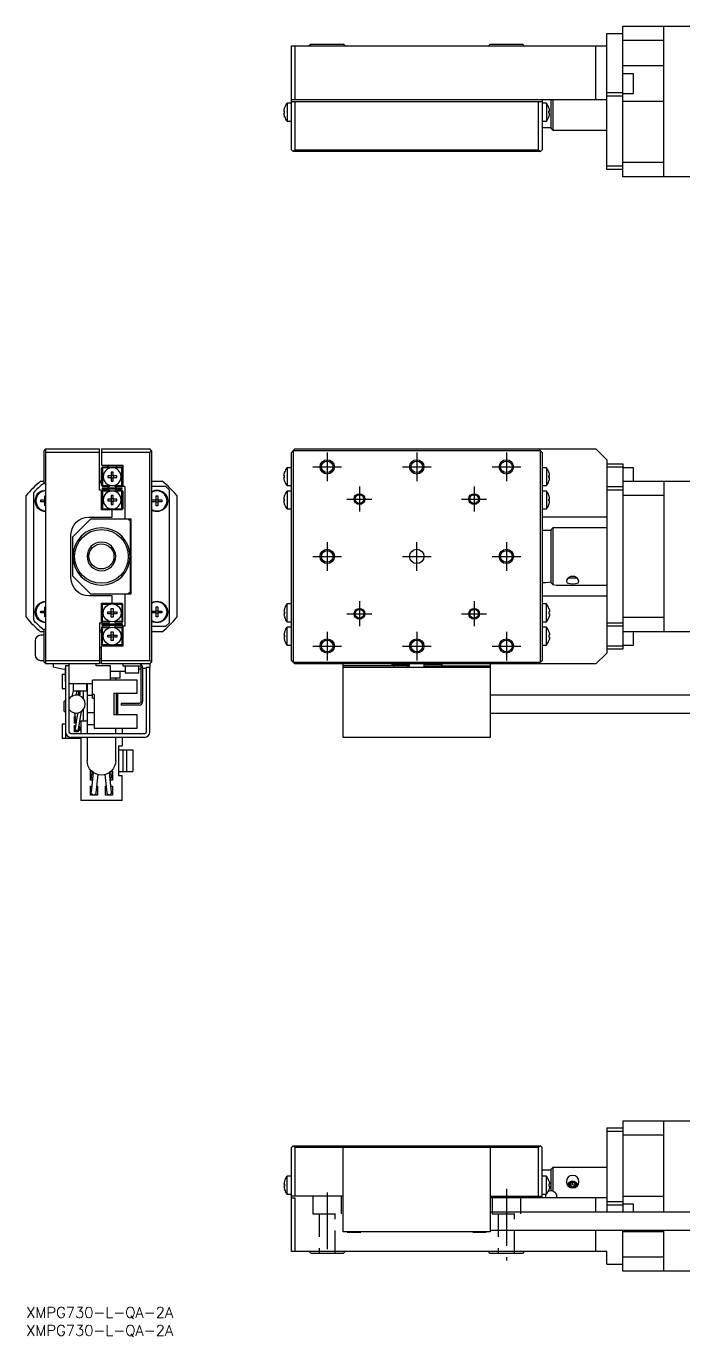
# Model space of a CAD drawing. Extents: x 0 to 758, y -8 to 357.
# Drawn here: x 0 to 183.3, y -8.3 to 357.4 of the extents above; entities that cross this region are included whole.
import ezdxf

# ---------------------------------------------------------------- set-up
doc = ezdxf.new("R2010")
doc.units = 0
doc.header["$LTSCALE"] = 0.5
doc.linetypes.add('CENTER', pattern=[50.8, 31.75, -6.35, 6.35, -6.35])
doc.linetypes.add('DASHED', pattern=[19.05, 12.7, -6.35])
for name, color, linetype in [('MSM_CENTER', 1, 'CENTER'), ('MSM_CONTINUOUS', 7, 'CONTINUOUS'), ('MSM_DASHED', 4, 'DASHED'), ('MSM_NARROW', 5, 'CONTINUOUS'), ('MSM_PART_NUMBER', 7, 'CONTINUOUS')]:
    doc.layers.add(name, color=color, linetype=linetype)
doc.styles.get("Standard").update_dxf_attribs({"font": 'txt.shx', "height": 3, "bigfont": 'bigfont.shx'})

msp = doc.modelspace()

# ---------------------------------------------------------------- linework, layer by layer
at = {"layer": 'MSM_CENTER'}
for p, q in [((84.01, 238.48), (84.01, 230.48)), ((109.01, 238.48), (109.01, 230.48)), ((134.01, 238.48), (134.01, 230.48)), ((80.01, 234.48), (88.01, 234.48)), ((105.01, 234.48), (113.01, 234.48)), ((130.01, 234.48), (138.01, 234.48)), ((93.01, 228.98), (93.01, 221.98)), ((125.01, 228.98), (125.01, 221.98)), ((89.51, 225.48), (96.51, 225.48)), ((121.51, 225.48), (128.51, 225.48)), ((84.01, 213.48), (84.01, 205.48)), ((109.01, 205.48), (109.01, 213.48)), ((134.01, 213.48), (134.01, 205.48)), ((80.01, 209.48), (88.01, 209.48)), ((105.01, 209.48), (113.01, 209.48)), ((130.01, 209.48), (138.01, 209.48)), ((93.01, 196.98), (93.01, 189.98)), ((125.01, 196.98), (125.01, 189.98)), ((89.51, 193.48), (96.51, 193.48)), ((121.51, 193.48), (128.51, 193.48)), ((84.01, 188.48), (84.01, 180.48)), ((109.01, 188.48), (109.01, 180.48)), ((134.01, 188.48), (134.01, 180.48)), ((80.01, 184.48), (88.01, 184.48)), ((105.01, 184.48), (113.01, 184.48)), ((130.01, 184.48), (138.01, 184.48)), ((134.01, 33), (134.01, 13)), ((84.01, 32), (84.01, 13))]:
    msp.add_line(p, q, dxfattribs=at)
at = {"layer": 'MSM_CONTINUOUS'}
for p, q in [((162.01, 355.44), (166.51, 355.44)), ((162.01, 317.44), (162.01, 355.44)), ((166.51, 315.44), (166.51, 357.44)), ((166.51, 357.44), (188.41, 357.44)), ((178.01, 315.44), (178.01, 357.44)), ((74.01, 322.94), (74.01, 351.94)), ((74.01, 351.94), (162.01, 351.94)), ((75.01, 351.94), (75.01, 336.94)), ((79.51, 352.44), (79.01, 351.94)), ((79.51, 352.44), (88.51, 352.44)), ((89.01, 351.94), (88.51, 352.44)), ((129.51, 352.44), (129.01, 351.94)), ((129.51, 352.44), (138.51, 352.44)), ((139.01, 351.94), (138.51, 352.44)), ((159.01, 336.94), (159.01, 351.94)), ((178.01, 353.41), (166.51, 353.41)), ((166.51, 346.44), (178.01, 346.44)), ((169.51, 344.19), (166.51, 344.19)), ((169.51, 338.69), (169.51, 344.19)), ((162.01, 336.94), (74.01, 336.94)), ((144.01, 336.94), (144.01, 322.94)), ((146.51, 328.94), (146.51, 336.94)), ((147.01, 336.94), (147.01, 328.44)), ((162.01, 338.98), (166.51, 338.98)), ((166.51, 337.94), (162.01, 337.94)), ((166.51, 338.69), (169.51, 338.69)), ((72.12, 333.7), (71.93, 333.7)), ((71.93, 333.18), (72.12, 333.18)), ((72.12, 334.69), (72.11, 334.69)), ((72.12, 333.18), (72.12, 333.7)), ((72.79, 335.94), (72.79, 330.94)), ((74.01, 335.94), (72.79, 335.94)), ((74.01, 336.44), (144.01, 336.44)), ((75.01, 336.44), (75.01, 322.94)), ((143.01, 322.94), (143.01, 336.44)), ((145.24, 335.94), (144.01, 335.94)), ((145.24, 335.94), (145.24, 330.94)), ((145.9, 334.69), (145.91, 334.69)), ((145.9, 333.18), (145.9, 333.7)), ((145.9, 333.7), (146.1, 333.7)), ((146.1, 333.18), (145.9, 333.18)), ((178.01, 336.44), (166.51, 336.44)), ((72.11, 332.19), (72.12, 332.19)), ((72.79, 330.94), (74.01, 330.94)), ((144.01, 330.94), (145.24, 330.94)), ((144.01, 329.19), (146.51, 329.19)), ((145.91, 332.19), (145.9, 332.19)), ((146.51, 328.94), (147.01, 328.44)), ((147.01, 328.44), (162.01, 328.44)), ((74.01, 322.94), (74.51, 322.44)), ((74.51, 322.44), (75.01, 322.94)), ((143.51, 322.44), (74.51, 322.44)), ((75.01, 322.94), (143.01, 322.94)), ((143.01, 322.94), (143.51, 322.44)), ((143.51, 322.44), (144.01, 322.94)), ((162.01, 318.44), (166.51, 318.44)), ((166.51, 319.47), (178.01, 319.47)), ((166.51, 317.44), (162.01, 317.44)), ((188.41, 315.44), (166.51, 315.44)), ((5, 238.98), (5.5, 239.48)), ((5, 229.98), (5, 238.98)), ((5.5, 179.48), (5.5, 239.48)), ((5.5, 239.48), (20.5, 239.48)), ((20.5, 238.48), (5.5, 238.48)), ((20.5, 227.98), (20.5, 239.48)), ((21, 239.48), (21, 234.98)), ((21, 239.48), (34.5, 239.48)), ((34.5, 238.48), (21, 238.48)), ((35, 238.98), (34.5, 239.48)), ((34.5, 238.48), (35, 238.98)), ((34.5, 180.48), (34.5, 238.48)), ((35, 238.98), (35, 179.98)), ((74.01, 238.48), (75.01, 239.48)), ((74.01, 180.48), (74.01, 238.48)), ((74.51, 238.98), (74.51, 179.98)), ((143.51, 238.98), (74.51, 238.98)), ((75.01, 239.48), (159.01, 239.48)), ((143.01, 239.48), (144.01, 238.48)), ((143.51, 179.98), (143.51, 238.98)), ((144.01, 238.48), (144.01, 180.48)), ((162.01, 236.48), (159.01, 239.48)), ((21, 234.98), (27, 234.98)), ((21, 234.18), (21.3, 234.48)), ((21, 229.28), (21, 234.18)), ((21.15, 234.33), (21.3, 234.18)), ((21.3, 234.48), (26.7, 234.48)), ((21.3, 234.18), (21.3, 229.28)), ((23.5, 234.18), (21.3, 234.18)), ((22.5, 234.98), (22.75, 234.73)), ((22.75, 234.73), (23, 234.48)), ((26.7, 234.18), (24.5, 234.18)), ((25, 234.48), (25.25, 234.73)), ((25.25, 234.73), (25.5, 234.98)), ((27, 234.18), (26.7, 234.48)), ((26.7, 234.18), (26.85, 234.33)), ((26.7, 229.28), (26.7, 234.18)), ((27, 234.98), (27, 228.98)), ((72.79, 234.23), (72.79, 229.23)), ((74.01, 234.23), (72.79, 234.23)), ((145.24, 234.23), (144.01, 234.23)), ((145.24, 234.23), (145.24, 229.23)), ((162.01, 236.48), (162.01, 182.48)), ((162.01, 235.36), (166.51, 235.36)), ((166.51, 234.42), (162.01, 234.42)), ((166.51, 235.36), (166.51, 183.61)), ((169.51, 234.23), (166.51, 234.23)), ((169.51, 230.48), (169.51, 234.23)), ((4.03, 230.48), (5, 230.48)), ((21, 230.48), (20.5, 230.48)), ((23.74, 231.99), (22.75, 231.99)), ((22.75, 231.99), (22.75, 231.47)), ((22.75, 231.47), (23.74, 231.47)), ((23.67, 231.99), (23.67, 231.47)), ((24.26, 232.98), (23.74, 232.98)), ((23.74, 232.98), (23.74, 231.99)), ((24.26, 232.06), (23.74, 232.06)), ((23.74, 231.47), (23.74, 230.49)), ((23.74, 231.41), (24.26, 231.41)), ((23.74, 230.49), (24.26, 230.49)), ((24.26, 231.99), (24.26, 232.98)), ((25.25, 231.99), (24.26, 231.99)), ((24.26, 230.49), (24.26, 231.47)), ((24.26, 231.47), (25.25, 231.47)), ((24.33, 231.47), (24.33, 231.99)), ((25.25, 231.47), (25.25, 231.99)), ((35, 230.48), (37.97, 230.48)), ((72.12, 231.99), (71.93, 231.99)), ((71.93, 231.47), (72.12, 231.47)), ((72.12, 232.98), (72.11, 232.99)), ((72.11, 230.48), (72.12, 230.49)), ((72.12, 231.47), (72.12, 231.99)), ((145.9, 232.98), (145.91, 232.99)), ((145.9, 231.99), (146.1, 231.99)), ((145.9, 231.47), (145.9, 231.99)), ((146.1, 231.47), (145.9, 231.47)), ((145.91, 230.48), (145.9, 230.49)), ((166.51, 230.48), (188.41, 230.48)), ((178.01, 230.48), (178.01, 188.48)), ((2, 227.23), (2, 191.74)), ((5, 229.98), (5.5, 229.48)), ((21, 227.98), (20.5, 227.98)), ((21.3, 228.98), (21, 229.28)), ((21, 227.68), (21.3, 227.98)), ((21, 222.48), (21, 227.98)), ((21.3, 229.28), (21.15, 229.13)), ((21.15, 227.83), (21.3, 227.68)), ((21.2, 228.63), (26.8, 228.63)), ((21.2, 228.63), (21.2, 228.33)), ((21.2, 228.33), (26.8, 228.33)), ((21.3, 229.28), (23.39, 229.28)), ((23.09, 228.98), (21.3, 228.98)), ((21.3, 227.98), (23.09, 227.98)), ((21.3, 227.68), (21.3, 222.78)), ((23.39, 227.68), (21.3, 227.68)), ((23.39, 229.28), (22.76, 228.66)), ((22.76, 228.31), (23.09, 227.98)), ((23.46, 227.68), (22.81, 228.33)), ((23.39, 227.68), (23.09, 227.98)), ((23.39, 229.28), (23.41, 229.31)), ((23.41, 227.66), (23.39, 227.68)), ((24.54, 229.29), (25.19, 228.63)), ((24.59, 229.31), (24.61, 229.28)), ((24.61, 227.68), (24.59, 227.66)), ((24.61, 229.28), (26.7, 229.28)), ((24.61, 229.28), (25.24, 228.66)), ((25.24, 228.31), (24.61, 227.68)), ((26.7, 227.68), (24.61, 227.68)), ((27.5, 228.98), (24.91, 228.98)), ((24.91, 227.98), (26.7, 227.98)), ((26.85, 229.13), (26.7, 229.28)), ((26.7, 228.98), (26.85, 229.13)), ((26.85, 227.83), (26.7, 227.98)), ((26.7, 227.68), (26.85, 227.83)), ((26.7, 222.78), (26.7, 227.68)), ((26.8, 228.33), (26.8, 228.63)), ((27, 229.28), (26.85, 229.13)), ((26.85, 227.83), (27, 227.68)), ((27, 227.68), (27, 222.78)), ((27.5, 228.98), (27.5, 219.98)), ((39, 228.98), (35, 228.98)), ((40, 227.98), (39, 228.98)), ((40, 190.98), (40, 227.98)), ((72.79, 229.23), (74.01, 229.23)), ((72.79, 227.73), (72.79, 222.73)), ((74.01, 227.73), (72.79, 227.73)), ((144.01, 229.23), (145.24, 229.23)), ((145.24, 227.73), (144.01, 227.73)), ((145.24, 227.73), (145.24, 222.73)), ((162.01, 228.98), (166.51, 228.98)), ((166.51, 227.98), (162.01, 227.98)), ((0, 192.51), (0, 226.46)), ((4.1, 225.24), (5.24, 225.24)), ((4.1, 224.72), (4.1, 225.24)), ((5.24, 224.72), (4.1, 224.72)), ((5.17, 224.72), (5.17, 225.24)), ((5.24, 226.38), (5.5, 226.39)), ((5.24, 225.24), (5.24, 226.38)), ((5.24, 225.31), (5.5, 225.31)), ((5.24, 223.59), (5.24, 224.72)), ((5.5, 224.66), (5.24, 224.66)), ((5.5, 223.58), (5.24, 223.59)), ((23.74, 225.49), (22.75, 225.49)), ((22.75, 225.49), (22.75, 224.97)), ((22.75, 224.97), (23.74, 224.97)), ((23.67, 225.49), (23.67, 224.97)), ((24.26, 226.48), (23.74, 226.48)), ((23.74, 226.48), (23.74, 225.49)), ((24.26, 225.56), (23.74, 225.56)), ((23.74, 224.97), (23.74, 223.99)), ((23.74, 224.91), (24.26, 224.91)), ((23.74, 223.99), (24.26, 223.99)), ((24.26, 225.49), (24.26, 226.48)), ((25.25, 225.49), (24.26, 225.49)), ((24.26, 224.97), (25.25, 224.97)), ((24.26, 223.99), (24.26, 224.97)), ((24.33, 224.97), (24.33, 225.49)), ((25.25, 224.97), (25.25, 225.49)), ((35.1, 225.24), (36.24, 225.24)), ((35.1, 224.72), (35.1, 225.24)), ((36.24, 224.72), (35.1, 224.72)), ((36.17, 224.72), (36.17, 225.24)), ((36.24, 226.38), (36.76, 226.38)), ((36.24, 225.24), (36.24, 226.38)), ((36.24, 225.31), (36.76, 225.31)), ((36.24, 223.59), (36.24, 224.72)), ((36.76, 224.66), (36.24, 224.66)), ((36.76, 223.59), (36.24, 223.59)), ((36.76, 226.38), (36.76, 225.24)), ((36.76, 225.24), (37.9, 225.24)), ((36.76, 224.72), (36.76, 223.59)), ((37.9, 224.72), (36.76, 224.72)), ((36.83, 225.24), (36.83, 224.72)), ((37.9, 225.24), (37.9, 224.72)), ((42, 226.46), (42, 192.51)), ((72.12, 225.49), (71.93, 225.49)), ((71.93, 224.97), (72.12, 224.97)), ((72.12, 226.48), (72.11, 226.49)), ((72.11, 223.98), (72.12, 223.99)), ((72.12, 224.97), (72.12, 225.49)), ((145.9, 226.48), (145.91, 226.49)), ((145.9, 225.49), (146.1, 225.49)), ((145.9, 224.97), (145.9, 225.49)), ((146.1, 224.97), (145.9, 224.97)), ((145.91, 223.98), (145.9, 223.99)), ((178.01, 226.46), (166.51, 226.46)), ((18, 219.98), (13, 214.98)), ((17.5, 220.48), (24, 220.48)), ((18, 219.98), (29.2, 219.98)), ((21.3, 222.48), (21, 222.78)), ((26.7, 222.48), (21, 222.48)), ((21.3, 222.78), (21.15, 222.63)), ((21.3, 222.78), (23.5, 222.78)), ((24, 220.48), (24, 222.48)), ((24.5, 222.78), (26.7, 222.78)), ((26.7, 222.48), (27, 222.78)), ((26.85, 222.63), (26.7, 222.78)), ((29, 219.98), (29, 198.98)), ((29.2, 219.98), (29.2, 198.98)), ((72.79, 222.73), (74.01, 222.73)), ((144.01, 222.73), (145.24, 222.73)), ((162.01, 220.48), (144.01, 220.48)), ((146.51, 216.73), (144.01, 216.73)), ((147.01, 217.48), (146.51, 216.98)), ((146.51, 202.14), (146.51, 216.98)), ((147.01, 217.48), (147.01, 201.61)), ((162.01, 217.48), (147.01, 217.48)), ((12.5, 203.48), (12.5, 215.48)), ((13, 203.98), (13, 214.98)), ((13, 203.98), (18, 198.98)), ((144.01, 202.23), (145.01, 202.23)), ((145.01, 202.23), (146.51, 202.39)), ((146.51, 202.14), (147.01, 201.61)), ((147.01, 201.61), (148.01, 201.48)), ((148.01, 201.48), (148.01, 201.49)), ((148.01, 201.48), (162.01, 201.48)), ((151.32, 203.48), (153.71, 203.48)), ((24, 198.48), (17.5, 198.48)), ((29.2, 198.98), (18, 198.98)), ((24, 196.48), (24, 198.48)), ((27.5, 198.98), (27.5, 189.98)), ((144.01, 198.48), (162.01, 198.48)), ((4.1, 194.24), (5.24, 194.24)), ((4.1, 193.72), (4.1, 194.24)), ((5.17, 193.72), (5.17, 194.24)), ((5.24, 195.38), (5.5, 195.39)), ((5.24, 194.24), (5.24, 195.38)), ((5.24, 194.31), (5.5, 194.31)), ((21.3, 196.48), (21, 196.18)), ((21, 196.48), (26.7, 196.48)), ((21, 190.98), (21, 196.48)), ((21.3, 196.18), (21.15, 196.33)), ((21.3, 191.28), (21.3, 196.18)), ((21.3, 196.18), (23.5, 196.18)), ((22.75, 193.47), (22.75, 193.99)), ((22.75, 193.99), (23.74, 193.99)), ((23.67, 193.47), (23.67, 193.99)), ((23.74, 194.98), (24.26, 194.98)), ((23.74, 193.99), (23.74, 194.98)), ((23.74, 194.06), (24.26, 194.06)), ((24.26, 194.98), (24.26, 193.99)), ((24.26, 193.99), (25.25, 193.99)), ((24.33, 193.99), (24.33, 193.47)), ((24.5, 196.18), (26.7, 196.18)), ((25.25, 193.99), (25.25, 193.47)), ((26.7, 196.48), (27, 196.18)), ((26.85, 196.33), (26.7, 196.18)), ((26.7, 196.18), (26.7, 191.28)), ((27, 191.28), (27, 196.18)), ((35.1, 194.24), (36.24, 194.24)), ((35.1, 193.72), (35.1, 194.24)), ((36.17, 193.72), (36.17, 194.24)), ((36.24, 195.38), (36.76, 195.38)), ((36.24, 194.24), (36.24, 195.38)), ((36.24, 194.31), (36.76, 194.31)), ((36.76, 195.38), (36.76, 194.24)), ((36.76, 194.24), (37.9, 194.24)), ((36.83, 194.24), (36.83, 193.72)), ((37.9, 194.24), (37.9, 193.72)), ((71.93, 193.99), (72.12, 193.99)), ((72.11, 194.99), (72.12, 194.98)), ((72.12, 193.99), (72.12, 193.47)), ((72.79, 191.23), (72.79, 196.23)), ((74.01, 196.23), (72.79, 196.23)), ((145.24, 196.23), (144.01, 196.23)), ((145.24, 191.23), (145.24, 196.23)), ((145.91, 194.99), (145.9, 194.98)), ((146.1, 193.99), (145.9, 193.99)), ((145.9, 193.99), (145.9, 193.47)), ((5.24, 193.72), (4.1, 193.72)), ((5.24, 192.59), (5.24, 193.72)), ((5.5, 193.66), (5.24, 193.66)), ((5.5, 192.58), (5.24, 192.59)), ((20.5, 190.98), (20.5, 179.48)), ((20.5, 190.98), (21, 190.98)), ((21, 191.28), (21.3, 190.98)), ((21.15, 191.13), (21.3, 191.28)), ((21.2, 190.63), (26.8, 190.63)), ((21.2, 190.33), (21.2, 190.63)), ((21.2, 190.33), (26.8, 190.33)), ((23.39, 191.28), (21.3, 191.28)), ((21.3, 190.98), (23.09, 190.98)), ((23.74, 193.47), (22.75, 193.47)), ((23.41, 191.31), (22.76, 190.66)), ((22.76, 190.31), (23.41, 189.66)), ((23.46, 191.29), (22.81, 190.63)), ((23.74, 192.49), (23.74, 193.47)), ((24.26, 193.41), (23.74, 193.41)), ((24.26, 192.49), (23.74, 192.49)), ((24.26, 193.47), (24.26, 192.49)), ((25.25, 193.47), (24.26, 193.47)), ((24.54, 189.68), (25.19, 190.33)), ((25.24, 190.66), (24.59, 191.31)), ((26.7, 191.28), (24.61, 191.28)), ((24.91, 190.98), (26.7, 190.98)), ((24.91, 189.98), (25.24, 190.31)), ((26.7, 191.28), (26.85, 191.13)), ((26.85, 191.13), (26.7, 190.98)), ((26.8, 190.63), (26.8, 190.33)), ((26.85, 191.13), (27, 191.28)), ((36.24, 193.72), (35.1, 193.72)), ((36.24, 192.59), (36.24, 193.72)), ((36.76, 193.66), (36.24, 193.66)), ((36.76, 192.59), (36.24, 192.59)), ((36.76, 193.72), (36.76, 192.59)), ((37.9, 193.72), (36.76, 193.72)), ((39, 189.98), (40, 190.98)), ((72.12, 193.47), (71.93, 193.47)), ((72.12, 192.49), (72.11, 192.48)), ((72.79, 191.23), (74.01, 191.23)), ((144.01, 191.23), (145.24, 191.23)), ((145.9, 193.47), (146.1, 193.47)), ((145.9, 192.49), (145.91, 192.48)), ((162.01, 190.98), (166.51, 190.98)), ((166.51, 192.51), (178.01, 192.51)), ((5, 187.48), (4, 187.48)), ((5, 188.48), (4.03, 188.48)), ((5, 188.98), (5.5, 189.48)), ((5, 179.98), (5, 188.98)), ((20.5, 188.48), (21, 188.48)), ((21.3, 189.98), (21, 189.68)), ((21, 189.68), (21, 184.78)), ((21.3, 189.68), (21.15, 189.83)), ((23.09, 189.98), (21.3, 189.98)), ((21.3, 184.78), (21.3, 189.68)), ((21.3, 189.68), (23.39, 189.68)), ((22.75, 187.49), (23.74, 187.49)), ((22.75, 186.97), (22.75, 187.49)), ((23.74, 186.97), (22.75, 186.97)), ((23.67, 186.97), (23.67, 187.49)), ((23.74, 188.48), (24.26, 188.48)), ((23.74, 187.49), (23.74, 188.48)), ((23.74, 187.56), (24.26, 187.56)), ((23.74, 185.99), (23.74, 186.97)), ((24.26, 186.91), (23.74, 186.91)), ((24.26, 188.48), (24.26, 187.49)), ((24.26, 187.49), (25.25, 187.49)), ((25.25, 186.97), (24.26, 186.97)), ((24.26, 186.97), (24.26, 185.99)), ((24.33, 187.49), (24.33, 186.97)), ((24.59, 189.66), (24.61, 189.68)), ((24.61, 189.68), (24.91, 189.98)), ((24.61, 189.68), (26.7, 189.68)), ((27.5, 189.98), (24.91, 189.98)), ((25.25, 187.49), (25.25, 186.97)), ((26.7, 189.98), (26.85, 189.83)), ((26.85, 189.83), (26.7, 189.68)), ((26.7, 189.68), (26.7, 184.78)), ((27, 189.68), (26.85, 189.83)), ((27, 189.98), (27, 184.48)), ((35, 189.98), (39, 189.98)), ((37.97, 188.48), (35, 188.48)), ((71.93, 187.49), (72.12, 187.49)), ((72.12, 186.97), (71.93, 186.97)), ((72.11, 188.49), (72.12, 188.48)), ((72.12, 187.49), (72.12, 186.97)), ((72.79, 184.73), (72.79, 189.73)), ((74.01, 189.73), (72.79, 189.73)), ((145.24, 189.73), (144.01, 189.73)), ((145.24, 184.73), (145.24, 189.73)), ((145.91, 188.49), (145.9, 188.48)), ((146.1, 187.49), (145.9, 187.49)), ((145.9, 187.49), (145.9, 186.97)), ((145.9, 186.97), (146.1, 186.97)), ((166.51, 189.98), (162.01, 189.98)), ((188.41, 188.48), (166.51, 188.48)), ((169.51, 184.73), (169.51, 188.48)), ((2.5, 185.98), (2.5, 181.98)), ((21, 183.98), (20.5, 183.98)), ((21, 184.78), (21.3, 184.48)), ((27, 184.48), (21, 184.48)), ((21, 179.48), (21, 184.48)), ((21.15, 184.63), (21.3, 184.78)), ((23.5, 184.78), (21.3, 184.78)), ((24.26, 185.99), (23.74, 185.99)), ((26.7, 184.78), (24.5, 184.78)), ((26.7, 184.78), (26.85, 184.63)), ((26.85, 184.63), (26.7, 184.48)), ((26.85, 184.63), (27, 184.78)), ((72.12, 185.99), (72.11, 185.98)), ((72.79, 184.73), (74.01, 184.73)), ((144.01, 184.73), (145.24, 184.73)), ((145.9, 185.99), (145.91, 185.98)), ((162.01, 184.55), (166.51, 184.55)), ((166.51, 183.61), (162.01, 183.61)), ((166.51, 184.73), (169.51, 184.73)), ((4, 180.48), (5, 180.48)), ((5, 179.98), (5.5, 179.48)), ((5.5, 180.48), (20.5, 180.48)), ((20.5, 179.48), (5.5, 179.48)), ((7.5, 179.5), (7.5, 178.57)), ((12, 160.48), (12, 179.48)), ((19.5, 178.98), (19.5, 179.48)), ((20.5, 180.98), (21, 180.98)), ((21, 180.48), (34.5, 180.48)), ((34.5, 179.48), (21, 179.48)), ((27, 179.48), (27, 178.98)), ((32, 179.35), (32, 178.98)), ((35, 179.98), (34.5, 180.48)), ((34.5, 179.48), (35, 179.98)), ((34.5, 179.5), (34.5, 178.57)), ((75.01, 179.48), (74.01, 180.48)), ((74.51, 179.98), (143.51, 179.98)), ((159.01, 179.48), (75.01, 179.48)), ((88.51, 158.98), (88.51, 179.48)), ((102.01, 179.48), (102.01, 178.98)), ((107.01, 179.35), (102.01, 179.35)), ((107.01, 178.48), (107.01, 179.35)), ((116.01, 179.35), (111.01, 179.35)), ((111.01, 179.35), (111.01, 178.48)), ((116.01, 179.48), (116.01, 178.98)), ((129.51, 179.48), (129.51, 158.98)), ((144.01, 180.48), (143.01, 179.48)), ((159.01, 179.48), (162.01, 182.48)), ((10, 176.59), (10, 172.64)), ((10, 176.59), (10.9, 176.59)), ((10.9, 178.38), (10.9, 174.58)), ((11, 178.38), (10.9, 178.38)), ((12, 178.98), (11, 178.98)), ((11, 178.98), (11, 158.69)), ((23.5, 178.98), (19.5, 178.98)), ((23.5, 174.98), (23.5, 178.98)), ((23.5, 177.48), (27.6, 177.48)), ((26.25, 175.48), (26.25, 177.48)), ((27, 178.98), (32, 178.98)), ((27.6, 178.98), (27.6, 176.98)), ((27.6, 176.98), (31.4, 176.98)), ((31.4, 176.98), (31.4, 178.98)), ((32, 178.48), (32, 168.98)), ((32.5, 178.48), (32.5, 168.98)), ((33.5, 178.48), (33.5, 160.48)), ((34.5, 178.48), (33.5, 178.48)), ((34.5, 160.48), (34.5, 178.48)), ((107.01, 178.98), (88.51, 178.98)), ((129.51, 178.48), (88.51, 178.48)), ((102.61, 178.98), (102.61, 178.48)), ((106.41, 178.48), (106.41, 178.98)), ((111.01, 178.98), (129.51, 178.98)), ((111.61, 178.98), (111.61, 178.48)), ((115.41, 178.48), (115.41, 178.98)), ((10, 172.64), (11, 172.64)), ((10.9, 174.58), (11, 174.58)), ((12, 173.98), (18.5, 173.98)), ((13.15, 171.98), (12.77, 170.46)), ((13.1, 173.98), (13.1, 171.98)), ((13.1, 171.98), (16.9, 171.98)), ((13.91, 170.88), (14.18, 171.98)), ((14.5, 171.98), (14.5, 171.89)), ((16, 169.78), (16, 171.98)), ((16.9, 171.98), (16.9, 173.98)), ((16.9, 172.64), (17, 172.64)), ((17, 173.98), (17, 159.98)), ((31, 174.98), (18.5, 174.98)), ((18.5, 169.93), (18.5, 174.98)), ((26.25, 175.48), (23.5, 175.48)), ((25, 174.98), (25, 175.48)), ((31, 171.28), (31, 174.98)), ((11, 169.39), (10.5, 168.89)), ((10.5, 168.89), (10.5, 166.39)), ((13.91, 170.88), (13.86, 170.78)), ((14.5, 171.89), (15, 171.89)), ((14.59, 170.71), (14.63, 171.35)), ((15, 170.89), (14.6, 170.89)), ((15, 171.89), (15, 170.89)), ((18.5, 170.68), (17, 170.68)), ((19, 170.98), (18.5, 170.98)), ((18.5, 169.93), (19, 169.93)), ((19, 170.98), (19, 161.58)), ((24.5, 171.28), (31, 171.28)), ((24.5, 171.28), (24.5, 165.28)), ((25.2, 165.28), (25.2, 171.28)), ((25.5, 171.28), (25.5, 165.28)), ((26.5, 168.48), (26.5, 167.98)), ((31.5, 168.48), (26.5, 168.48)), ((215.81, 170.78), (129.51, 170.78)), ((10.5, 166.39), (11, 165.89)), ((13.5, 165.49), (13.5, 165.84)), ((13.57, 165.49), (13.5, 165.49)), ((13.5, 162.99), (13.5, 164.79)), ((13.5, 164.79), (13.59, 164.79)), ((13.55, 165.83), (13.63, 163.87)), ((14.23, 165.1), (13.64, 161.47)), ((14.48, 165.83), (14.23, 165.1)), ((14.63, 161.31), (15.42, 166.23)), ((16, 163.58), (16, 166.78)), ((17, 165.88), (19, 165.88)), ((31, 165.28), (24.5, 165.28)), ((31.5, 167.98), (26.5, 167.98)), ((31, 161.58), (31, 165.28)), ((129.51, 165.78), (215.81, 165.78)), ((10, 162.64), (10, 158.69)), ((11, 162.64), (10, 162.64)), ((13.89, 162.99), (13.5, 162.99)), ((13.5, 162.29), (13.77, 162.29)), ((13.5, 160.49), (13.5, 162.29)), ((14.72, 161.89), (15, 161.89)), ((15, 163.39), (14.96, 163.39)), ((15, 163.61), (15, 163.39)), ((15, 161.89), (15, 160.89)), ((15.2, 163.58), (17, 163.58)), ((15.2, 163.58), (15.2, 159.98)), ((19, 162.48), (17, 162.48)), ((19, 161.58), (31, 161.58)), ((25, 159.98), (25, 161.58)), ((26.8, 161.58), (26.8, 159.98)), ((11, 158.69), (10, 158.69)), ((12, 158.69), (11, 158.69)), ((12, 159.07), (12, 158.69)), ((15.2, 158.69), (12, 158.69)), ((33, 159.98), (12.5, 159.98)), ((33, 158.98), (12.5, 158.98)), ((13, 158.69), (13, 158.98)), ((14.5, 160.49), (13.5, 160.49)), ((14.5, 160.89), (14.5, 160.49)), ((15, 160.89), (14.5, 160.89)), ((15, 158.98), (15, 158.69)), ((15.2, 158.98), (15.2, 141.38)), ((17, 158.98), (17, 152.48)), ((25, 152.48), (25, 158.98)), ((26.8, 158.98), (26.8, 156.58)), ((129.51, 158.98), (88.51, 158.98)), ((25.8, 156.58), (26.8, 156.58)), ((25.8, 156.58), (25.8, 148.38)), ((25.8, 155.48), (29.8, 155.48)), ((27, 155.48), (27, 149.48)), ((28, 155.48), (28, 149.48)), ((29.8, 155.48), (29.8, 149.48)), ((17.9, 149.53), (18.3, 149.53)), ((17.9, 147.03), (17.9, 149.53)), ((18.5, 147.03), (17.9, 147.03)), ((18.72, 149.2), (18.15, 143.65)), ((18.42, 149.43), (18.16, 148.14)), ((19.54, 143.51), (20.06, 148.6)), ((21.94, 148.6), (22.46, 143.51)), ((23.85, 143.65), (23.28, 149.2)), ((24.1, 147.03), (23.5, 147.03)), ((23.84, 148.14), (23.58, 149.43)), ((23.7, 149.53), (24.1, 149.53)), ((24.1, 149.53), (24.1, 147.03)), ((25.8, 149.48), (28, 149.48)), ((25.8, 148.38), (26.8, 148.38)), ((26.8, 141.38), (26.8, 148.38)), ((28, 149.48), (29.8, 149.48)), ((17.9, 145.33), (18.32, 145.33)), ((17.9, 142.83), (17.9, 145.33)), ((19.9, 142.83), (17.9, 142.83)), ((19.73, 145.33), (19.9, 145.33)), ((19.9, 145.33), (19.9, 142.83)), ((22.1, 142.83), (22.1, 145.33)), ((22.1, 145.33), (22.27, 145.33)), ((24.1, 142.83), (22.1, 142.83)), ((23.68, 145.33), (24.1, 145.33)), ((24.1, 145.33), (24.1, 142.83)), ((26.8, 141.38), (15.2, 141.38)), ((166.51, 52), (188.41, 52)), ((166.51, 52), (166.51, 26.5)), ((178.01, 26.5), (178.01, 52)), ((162.01, 50), (166.51, 50)), ((162.01, 50), (162.01, 26.5)), ((166.51, 49), (162.01, 49)), ((178.01, 47.97), (166.51, 47.97)), ((74.51, 45), (74.01, 44.5)), ((74.01, 15.5), (74.01, 44.5)), ((75.01, 44.5), (74.51, 45)), ((74.51, 45), (143.51, 45)), ((143.01, 44.5), (75.01, 44.5)), ((75.01, 44.5), (75.01, 31)), ((88.51, 21), (88.51, 44.5)), ((129.51, 44.5), (129.51, 21)), ((143.51, 45), (143.01, 44.5)), ((143.01, 31), (143.01, 44.5)), ((144.01, 44.5), (143.51, 45)), ((144.01, 30.5), (144.01, 44.5)), ((146.51, 38.25), (144.01, 38.25)), ((147.01, 39), (146.51, 38.5)), ((146.51, 32.5), (146.51, 38.5)), ((147.01, 39), (147.01, 32.41)), ((162.01, 39), (147.01, 39)), ((71.93, 34.26), (72.12, 34.26)), ((72.12, 33.74), (71.93, 33.74)), ((72.11, 35.25), (72.12, 35.25)), ((72.12, 34.26), (72.12, 33.74)), ((72.79, 31.5), (72.79, 36.5)), ((74.01, 36.5), (72.79, 36.5)), ((145.24, 36.5), (144.01, 36.5)), ((145.24, 31.5), (145.24, 36.5)), ((145.91, 35.25), (145.9, 35.25)), ((146.1, 34.26), (145.9, 34.26)), ((145.9, 34.26), (145.9, 33.74)), ((145.9, 33.74), (146.1, 33.74)), ((152.51, 34.82), (151.86, 34.5)), ((151.86, 34.5), (151.86, 33.86)), ((152.51, 34.18), (151.86, 33.86)), ((151.86, 33.86), (152.51, 33.54)), ((153.16, 34.5), (152.51, 34.82)), ((152.51, 34.18), (152.51, 34.82)), ((153.16, 33.86), (152.51, 34.18)), ((152.51, 33.54), (153.16, 33.86)), ((153.16, 34.5), (153.16, 33.86)), ((72.12, 32.75), (72.11, 32.75)), ((72.79, 31.5), (74.01, 31.5)), ((88.51, 31), (74.01, 31)), ((74.01, 30.5), (75.01, 30.5)), ((75.01, 30.5), (75.01, 15.5)), ((129.51, 31), (144.01, 31)), ((162.01, 30.5), (129.51, 30.5)), ((144.01, 31.5), (145.24, 31.5)), ((145.9, 32.75), (145.91, 32.75)), ((146.51, 32.5), (147.01, 32.41)), ((159.01, 26.5), (159.01, 30.5)), ((162.01, 29.5), (166.51, 29.5)), ((166.51, 31), (178.01, 31)), ((309.81, 26.5), (129.51, 26.5)), ((166.51, 28.46), (162.01, 28.46)), ((169.51, 28.75), (166.51, 28.75)), ((169.51, 26.5), (169.51, 28.75)), ((129.51, 21), (88.51, 21)), ((89.61, 21), (89.61, 20.9)), ((89.61, 20.9), (93.41, 20.9)), ((93.41, 20.9), (93.41, 21)), ((124.61, 21), (124.61, 20.9)), ((124.61, 20.9), (128.41, 20.9)), ((128.41, 20.9), (128.41, 21)), ((129.51, 21.5), (336.76, 21.5)), ((159.01, 15.5), (159.01, 21.5)), ((166.51, 10), (166.51, 21.5)), ((178.01, 21), (166.51, 21)), ((178.01, 10), (178.01, 21.5)), ((162.01, 15.5), (74.01, 15.5)), ((79.51, 15), (79.01, 15.5)), ((88.51, 15), (79.51, 15)), ((89.01, 15.5), (88.51, 15)), ((129.51, 15), (129.01, 15.5)), ((138.51, 15), (129.51, 15)), ((139.01, 15.5), (138.51, 15)), ((162.01, 12), (162.01, 15.5)), ((162.01, 12), (166.51, 12)), ((166.51, 14.03), (178.01, 14.03)), ((188.41, 10), (166.51, 10))]:
    msp.add_line(p, q, dxfattribs=at)
at = {"layer": 'MSM_CONTINUOUS', "extrusion": (0, 0, -1)}
for centre, radius in [((-24, 231.73), 2.5), ((-24, 225.23), 2.5), ((-21, 209.48), 8), ((-21, 209.48), 4), ((-152.51, 35), 1.75)]:
    msp.add_circle(centre, radius, dxfattribs=at)
at = {"layer": 'MSM_CONTINUOUS'}
for centre, radius in [((84.01, 234.48), 1.62), ((109.01, 234.48), 1.62), ((134.01, 234.48), 1.62), ((93.01, 225.48), 1.23), ((125.01, 225.48), 1.23), ((21, 209.48), 7.5), ((84.01, 209.48), 1.62), ((109.01, 209.48), 2), ((134.01, 209.48), 1.62), ((24, 193.73), 2.5), ((93.01, 193.48), 1.23), ((125.01, 193.48), 1.23), ((24, 187.23), 2.5), ((84.01, 184.48), 1.62), ((109.01, 184.48), 1.62), ((134.01, 184.48), 1.62)]:
    msp.add_circle(centre, radius, dxfattribs=at)
at = {"layer": 'MSM_CONTINUOUS', "extrusion": (0, 0, -1)}
for centre, radius, start, end in [((-75.91, 333.44), 3.99, 3.7348, 18.2232), ((-75.91, 333.44), 3.99, 341.7768, 356.2652), ((-75.91, 231.73), 3.99, 3.7348, 18.2232), ((-75.91, 231.73), 3.99, 341.7768, 356.2652), ((-5.5, 224.98), 3, 270, 90), ((-23.5, 232.98), 4, 308.6822, 318.5904), ((-36.5, 224.98), 3, 60, 300), ((-75.91, 225.23), 3.99, 3.7348, 18.2232), ((-75.91, 225.23), 3.99, 341.7768, 356.2652), ((-17.5, 215.48), 5, 360, 90), ((-21, 209.48), 12.75, 124.5603, 128.8623), ((-17.5, 203.48), 5, 270, 0), ((-21, 209.48), 12.75, 231.1377, 235.4397), ((-5.5, 193.98), 3, 270, 90), ((-36.5, 193.98), 3, 60, 300), ((-142.11, 193.73), 3.99, 161.7768, 176.2652), ((-142.11, 193.73), 3.99, 183.7348, 198.2232), ((-23.5, 185.98), 4, 41.4096, 51.3178), ((-142.11, 187.23), 3.99, 161.7768, 176.2652), ((-142.11, 187.23), 3.99, 183.7348, 198.2232), ((-21, 237.25), 60.22, 279.6552, 282.9545), ((-21, 237.25), 60.22, 259.4751, 260.0552), ((-31.5, 178.48), 0.5, 90, 180), ((-21, 237.25), 60.22, 258.0199, 258.9908), ((-21, 237.25), 60.22, 257.0455, 257.4013), ((-14.13, 171.39), 0.5, 92.4303, 183.9896), ((-31.5, 168.98), 0.5, 180, 270), ((-14.13, 161.39), 0.5, 189.2, 9.2), ((-14.13, 163.89), 0.5, 290.7712, 357.6267), ((-12.5, 160.48), 0.5, 270, 360), ((-33, 160.48), 0.5, 180, 270), ((-21, 152.48), 4, 180, 360), ((-142.11, 34), 3.99, 161.7768, 176.2652), ((-142.11, 34), 3.99, 183.7348, 198.2232), ((-146.51, 31), 1.5, 340.524, 19.475), ((-146.51, 31), 1.5, 58.05, 89.9972), ((-146.51, 31), 1.5, 109.4721, 199.4747)]:
    msp.add_arc(centre, radius, start, end, dxfattribs=at)
at = {"layer": 'MSM_CONTINUOUS'}
for centre, radius, start, end in [((75.91, 333.44), 4, 141.3178, 161.7602), ((142.11, 333.44), 4, 18.2398, 38.6822), ((142.11, 333.44), 3.99, 3.7348, 18.2232), ((142.11, 333.44), 3.99, 341.7768, 356.2652), ((75.91, 333.44), 4, 198.2398, 218.6822), ((142.11, 333.44), 4, 321.3178, 341.7602), ((75.91, 231.73), 4, 141.3178, 161.7602), ((142.11, 231.73), 4, 18.2398, 38.6822), ((21, 209.48), 27, 128.9424, 141.0576), ((21, 209.48), 27, 38.9424, 51.0576), ((75.91, 231.73), 4, 198.2398, 218.6822), ((142.11, 231.73), 4, 321.3178, 341.7602), ((142.11, 231.73), 3.99, 3.7348, 18.2232), ((142.11, 231.73), 3.99, 341.7768, 356.2652), ((21, 209.48), 26, 127.9703, 136.9509), ((5.5, 224.98), 2.8, 90, 270), ((22.9, 228.52), 0.2, 135, 145.0247), ((22.9, 228.45), 0.2, 214.9753, 225), ((25.1, 228.52), 0.2, 34.9753, 45), ((25.1, 228.45), 0.2, 315, 325.0247), ((36.5, 224.98), 2.8, 237.6076, 122.3924), ((75.91, 225.23), 4, 141.3178, 161.7602), ((142.11, 225.23), 4, 18.2398, 38.6822), ((75.91, 225.23), 4, 198.2398, 218.6822), ((142.11, 225.23), 4, 321.3178, 341.7602), ((142.11, 225.23), 3.99, 3.7348, 18.2232), ((142.11, 225.23), 3.99, 341.7768, 356.2652), ((151.33, 202.59), 0.565, 149.0192, 234.2021), ((152.51, 202.06), 1.86, 26.3941, 154.0428), ((152.51, 205.58), 3.77, 246.2588, 293.7412), ((153.69, 202.59), 0.579, 306.7447, 30.8923), ((5.5, 193.98), 2.8, 90, 270), ((36.5, 193.98), 2.8, 237.6076, 122.3924), ((75.91, 193.73), 3.99, 161.7768, 176.2652), ((75.91, 193.73), 4, 141.3178, 161.7602), ((142.11, 193.73), 4, 18.2398, 38.6822), ((21, 209.48), 27, 218.9424, 231.0576), ((21, 209.48), 26, 223.0491, 232.0297), ((22.9, 190.52), 0.2, 135, 145.0247), ((22.9, 190.45), 0.2, 214.9753, 225), ((25.1, 190.52), 0.2, 34.9753, 45), ((25.1, 190.45), 0.2, 315, 325.0247), ((21, 209.48), 27, 308.9424, 321.0576), ((75.91, 193.73), 3.99, 183.7348, 198.2232), ((75.91, 193.73), 4, 198.2398, 218.6822), ((142.11, 193.73), 4, 321.3178, 341.7602), ((4, 185.98), 1.5, 90, 180), ((75.91, 187.23), 3.99, 161.7768, 176.2652), ((75.91, 187.23), 3.99, 183.7348, 198.2232), ((75.91, 187.23), 4, 141.3178, 161.7602), ((142.11, 187.23), 4, 18.2398, 38.6822), ((75.91, 187.23), 4, 198.2398, 218.6822), ((142.11, 187.23), 4, 321.3178, 341.7602), ((4, 181.98), 1.5, 180, 270), ((31.5, 178.48), 1, 360, 90), ((14.13, 171.39), 0.615, 320.4664, 77.1185), ((14, 168.28), 2.5, 216.8699, 143.1301), ((31.5, 168.98), 1, 270, 360), ((14.13, 163.89), 0.614, 146.8293, 251.4067), ((14.13, 161.39), 0.615, 135.2559, 26.3438), ((12.5, 160.48), 1.5, 180, 270), ((33, 160.48), 1.5, 270, 0), ((18.83, 148.02), 0.687, 170.0804, 244.1611), ((23.17, 148.02), 0.687, 295.8389, 9.9196), ((18.86, 143.67), 0.707, 182.1482, 346.2383), ((23.14, 143.69), 0.708, 194.642, 356.9715), ((75.91, 34), 3.99, 161.7768, 176.2652), ((75.91, 34), 3.99, 183.7348, 198.2232), ((75.91, 34), 4, 141.3178, 161.7602), ((142.11, 34), 4, 18.2398, 38.6822), ((152.06, 34.16), 0.799, 119.8026, 180.5315), ((152.18, 34.21), 0.916, 182.982, 227.2039), ((152.24, 34.1), 0.838, 141.2615, 233.1068), ((152.26, 34.18), 0.724, 140.6358, 219.3642), ((152.51, 33.82), 1.23, 40.9777, 139.0223), ((152.51, 33.41), 1.67, 59.57, 120.43), ((152.51, 33.93), 1.08, 41.2313, 138.7687), ((152.51, 34.43), 1.08, 221.2313, 318.7687), ((152.79, 34.1), 0.838, 306.8932, 38.7385), ((152.76, 34.18), 0.724, 320.6358, 39.3642), ((152.96, 34.16), 0.799, 359.4685, 60.1974), ((152.85, 34.21), 0.916, 312.7961, 357.018), ((75.91, 34), 4, 198.2398, 218.6822), ((142.11, 34), 4, 321.3178, 341.7602)]:
    msp.add_arc(centre, radius, start, end, dxfattribs=at)
at = {"layer": 'MSM_DASHED'}
for p, q in [((80.01, 31), (80.01, 26)), ((88.01, 26), (88.01, 31)), ((130.01, 30.5), (130.01, 26)), ((138.01, 26), (138.01, 30.5)), ((80.01, 26), (88.01, 26)), ((81.76, 26), (81.76, 15)), ((86.26, 15), (86.26, 26)), ((130.01, 26), (138.01, 26)), ((131.76, 26), (131.76, 15)), ((136.26, 15), (136.26, 26))]:
    msp.add_line(p, q, dxfattribs=at)
at = {"layer": 'MSM_NARROW'}
for centre, radius in [((84.01, 234.48), 2), ((109.01, 234.48), 2), ((134.01, 234.48), 2), ((93.01, 225.48), 1.5), ((125.01, 225.48), 1.5), ((21, 209.48), 3.5), ((84.01, 209.48), 2), ((134.01, 209.48), 2), ((93.01, 193.48), 1.5), ((125.01, 193.48), 1.5), ((84.01, 184.48), 2), ((109.01, 184.48), 2), ((134.01, 184.48), 2)]:
    msp.add_circle(centre, radius, dxfattribs=at)

# ---------------------------------------------------------------- texts
at = {"layer": 'MSM_PART_NUMBER'}
for p in [(0, -3), (0, -8)]:
    msp.add_text('XMPG730-L-QA-2A', height=3, dxfattribs=at).set_placement(p)

doc.saveas('drawing.dxf')
